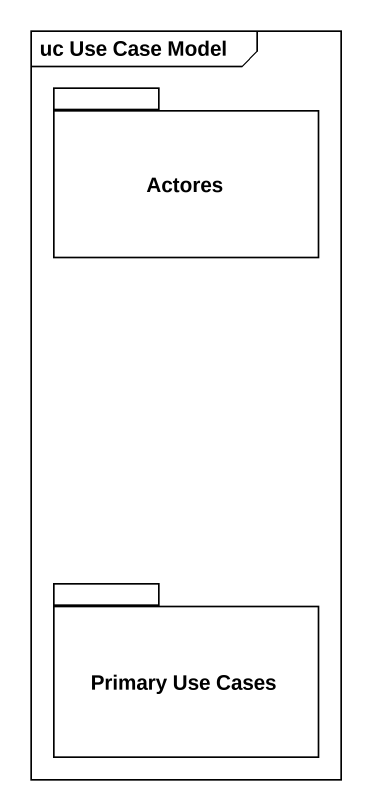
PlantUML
@startuml
mainframe uc Use Case Model
package Actores {
}
package "Primary Use Cases" as Primary_Use_Cases {
}
@enduml
